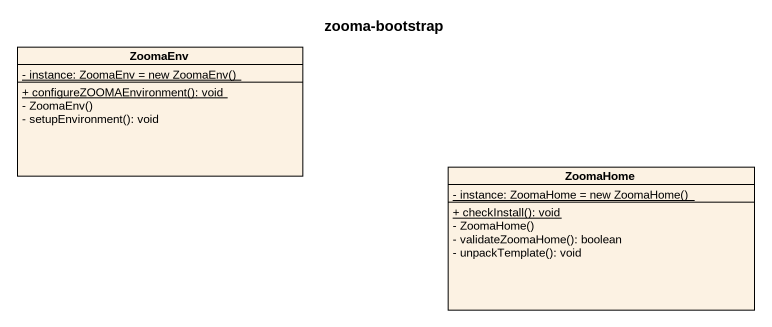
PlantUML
@startuml
title zooma-bootstrap
hide circle
hide empty members
skinparam classAttributeIconSize 0
class ZoomaEnv {
  {static} {field} - instance: ZoomaEnv = new ZoomaEnv()
  {static} + configureZOOMAEnvironment(): void
  - ZoomaEnv()
  - setupEnvironment(): void
}
class ZoomaHome {
  {static} {field} - instance: ZoomaHome = new ZoomaHome()
  {static} + checkInstall(): void
  - ZoomaHome()
  - validateZoomaHome(): boolean
  - unpackTemplate(): void
}
@enduml
